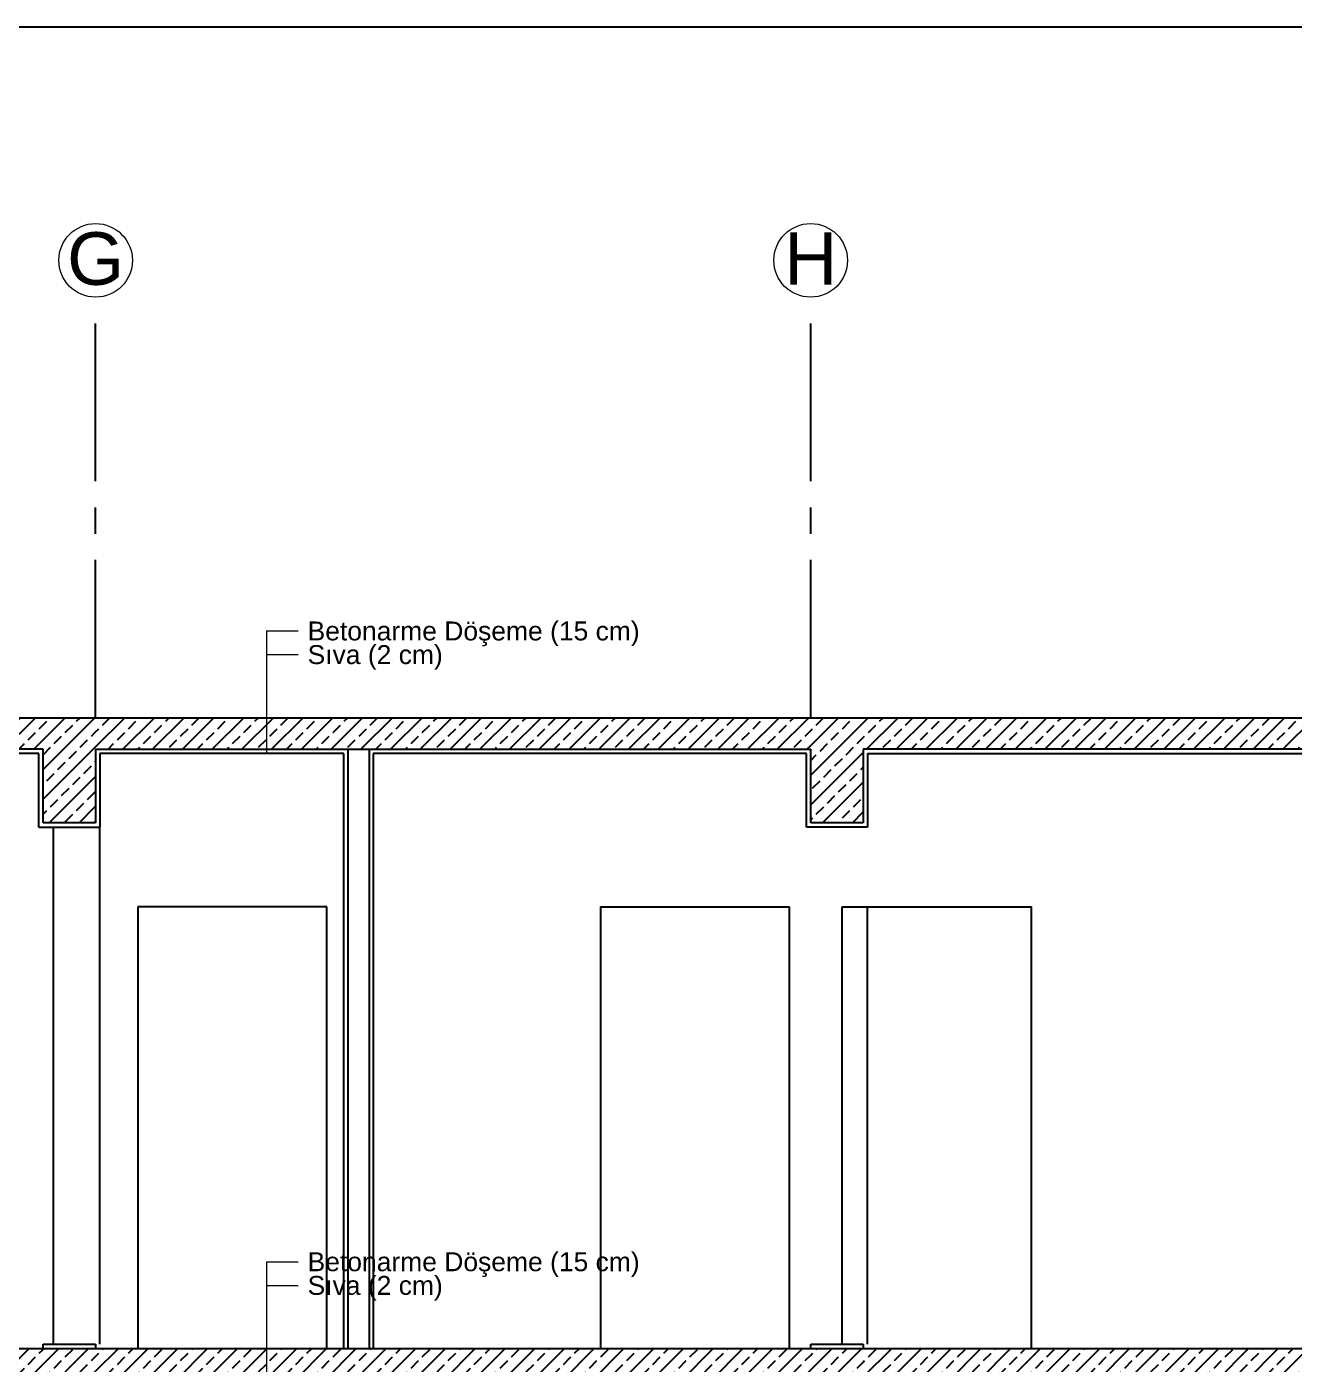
# Model space of a CAD drawing. Header units: millimetres. Extents: x 2232 to 85269, y -3593 to 5869.
# Drawn here: x 77378 to 77981, y 5233 to 5869 of the extents above; entities that cross this region are included whole.
import ezdxf

# ---------------------------------------------------------------- set-up
doc = ezdxf.new("R2010")
doc.units = ezdxf.units.MM
doc.linetypes.add('CENTER2', pattern=[112.5, 75, -12.5, 12.5, -12.5])
doc.linetypes.add('DASHDOT2', pattern=[12.7, 6.35, -3.175, 0, -3.175])
doc.layers.add('aks', color=251, linetype='DASHDOT2', lineweight=35)
doc.layers.add('Standart', color=7, linetype='Continuous')
doc.styles.add('arial_1_18', font='arial.ttf', dxfattribs={"height": 0.2})
pattern_1 = [(45, (0, 0), (-7.071068, 7.071068), []), (45, (7.071, 0), (-7.071068, 7.071068), [5, -2.5])]

# ---------------------------------------------------------------- blocks, each defined once
blk = doc.blocks.new('IDE936Entity11006')
at = {"layer": 'Standart', "color": 173, "linetype": 'Continuous', "lineweight": 5}
for points in [[(1541.29, 1391.25), (1541.29, 1333)], [(1541.29, 1391.25), (1556.29, 1391.25)], [(1541.29, 1380), (1556.29, 1380)]]:
    blk.add_lwpolyline(points, dxfattribs=at)
at = {"layer": 'Standart', "color": 173, "linetype": 'Continuous', "lineweight": 5, "style": 'arial_1_18'}
for s, p in [('Betonarme Döşeme (15 cm)', (1560.79, 1386.75)), ('Sıva (2 cm)', (1560.79, 1375.5))]:
    blk.add_text(s, height=9, dxfattribs=at).set_placement(p)
blk = doc.blocks.new('IDE936Entity11014')
at = {"layer": 'Standart', "color": 173, "linetype": 'Continuous', "lineweight": 5}
for points in [[(1541.29, 1091.25), (1541.29, 1033)], [(1541.29, 1091.25), (1556.29, 1091.25)], [(1541.29, 1080), (1556.29, 1080)]]:
    blk.add_lwpolyline(points, dxfattribs=at)
at = {"layer": 'Standart', "color": 173, "linetype": 'Continuous', "lineweight": 5, "style": 'arial_1_18'}
for s, p in [('Betonarme Döşeme (15 cm)', (1560.79, 1086.75)), ('Sıva (2 cm)', (1560.79, 1075.5))]:
    blk.add_text(s, height=9, dxfattribs=at).set_placement(p)
blk = doc.blocks.new('IDE936Entity11042')
at = {"layer": 'Standart', "linetype": 'Continuous', "lineweight": -3}
h = blk.add_hatch(dxfattribs=at)
h.set_pattern_fill('ANSI33', color=171, scale=40, style=0)
h.set_pattern_definition(pattern_1)
h.paths.add_polyline_path([(2440, 1335), (1825, 1335), (1825, 1350), (2440, 1350)])
blk = doc.blocks.new('IDE936Entity11043')
at = {"layer": 'Standart', "linetype": 'Continuous', "lineweight": -3}
h = blk.add_hatch(dxfattribs=at)
h.set_pattern_fill('ANSI33', color=171, scale=40, style=0)
h.set_pattern_definition(pattern_1)
h.paths.add_polyline_path([(1800, 1335), (1460, 1335), (1460, 1350), (1800, 1350)])
blk = doc.blocks.new('IDE936Entity11044')
at = {"layer": 'Standart', "linetype": 'Continuous', "lineweight": -3}
h = blk.add_hatch(dxfattribs=at)
h.set_pattern_fill('ANSI33', color=171, scale=40, style=0)
h.set_pattern_definition(pattern_1)
h.paths.add_polyline_path([(1435, 1335), (1000, 1335), (1000, 1350), (1435, 1350)])
blk = doc.blocks.new('IDE936Entity11050')
at = {"layer": 'Standart', "linetype": 'Continuous', "lineweight": -3}
h = blk.add_hatch(dxfattribs=at)
h.set_pattern_fill('ANSI33', color=171, scale=40, style=0)
h.set_pattern_definition(pattern_1)
h.paths.add_polyline_path([(1460, 1300), (1435, 1300), (1435, 1350), (1460, 1350)])
blk = doc.blocks.new('IDE936Entity11051')
at = {"layer": 'Standart', "linetype": 'Continuous', "lineweight": -3}
h = blk.add_hatch(dxfattribs=at)
h.set_pattern_fill('ANSI33', color=171, scale=40, style=0)
h.set_pattern_definition(pattern_1)
h.paths.add_polyline_path([(1825, 1300), (1800, 1300), (1800, 1350), (1825, 1350)])
blk = doc.blocks.new('IDE936Entity11058')
at = {"layer": 'Standart', "linetype": 'Continuous', "lineweight": -3}
h = blk.add_hatch(dxfattribs=at)
h.set_pattern_fill('ANSI33', color=171, scale=40, style=0)
h.set_pattern_definition(pattern_1)
h.paths.add_polyline_path([(2440, 1035), (1825, 1035), (1825, 1050), (2440, 1050)])
blk = doc.blocks.new('IDE936Entity11059')
at = {"layer": 'Standart', "linetype": 'Continuous', "lineweight": -3}
h = blk.add_hatch(dxfattribs=at)
h.set_pattern_fill('ANSI33', color=171, scale=40, style=0)
h.set_pattern_definition(pattern_1)
h.paths.add_polyline_path([(1800, 1035), (1460, 1035), (1460, 1050), (1800, 1050)])
blk = doc.blocks.new('IDE936Entity11060')
at = {"layer": 'Standart', "linetype": 'Continuous', "lineweight": -3}
h = blk.add_hatch(dxfattribs=at)
h.set_pattern_fill('ANSI33', color=171, scale=40, style=0)
h.set_pattern_definition(pattern_1)
h.paths.add_polyline_path([(1435, 1035), (1000, 1035), (1000, 1050), (1435, 1050)])
blk = doc.blocks.new('IDE936Entity11066')
at = {"layer": 'Standart', "linetype": 'Continuous', "lineweight": -3}
h = blk.add_hatch(dxfattribs=at)
h.set_pattern_fill('ANSI33', color=171, scale=40, style=0)
h.set_pattern_definition(pattern_1)
h.paths.add_polyline_path([(1460, 1000), (1435, 1000), (1435, 1050), (1460, 1050)])
blk = doc.blocks.new('IDE936Entity11067')
at = {"layer": 'Standart', "linetype": 'Continuous', "lineweight": -3}
h = blk.add_hatch(dxfattribs=at)
h.set_pattern_fill('ANSI33', color=171, scale=40, style=0)
h.set_pattern_definition(pattern_1)
h.paths.add_polyline_path([(1825, 1000), (1800, 1000), (1800, 1050), (1825, 1050)])
blk = doc.blocks.new('IDE936Entity11121')
at = {"layer": 'Standart', "color": 159, "linetype": 'Continuous', "lineweight": -3}
blk.add_lwpolyline([(1827, 1052), (1827, 1260.05)], dxfattribs=at)
blk = doc.blocks.new('IDE936Entity11130')
at = {"layer": 'Standart', "color": 159, "linetype": 'Continuous', "lineweight": -3}
blk.add_lwpolyline([(1462, 1052), (1462, 1298)], dxfattribs=at)
blk = doc.blocks.new('IDE936Entity11134')
at = {"layer": 'Standart', "color": 159, "linetype": 'Continuous', "lineweight": -3}
blk.add_lwpolyline([(1480, 1260.05), (1480, 1050.05)], dxfattribs=at)
blk = doc.blocks.new('IDE936Entity11135')
at = {"layer": 'Standart', "color": 159, "linetype": 'Continuous', "lineweight": -3}
blk.add_lwpolyline([(1570, 1050.05), (1570, 1260.05)], dxfattribs=at)
blk = doc.blocks.new('IDE936Entity11136')
at = {"layer": 'Standart', "color": 159, "linetype": 'Continuous', "lineweight": -3}
blk.add_lwpolyline([(1570, 1260.05), (1480, 1260.05)], dxfattribs=at)
blk = doc.blocks.new('IDE936Entity11137')
at = {"layer": 'Standart', "color": 159, "linetype": 'Continuous', "lineweight": -3}
blk.add_lwpolyline([(1815, 1052), (1815, 1260.05)], dxfattribs=at)
blk = doc.blocks.new('IDE936Entity11138')
at = {"layer": 'Standart', "color": 159, "linetype": 'Continuous', "lineweight": -3}
blk.add_lwpolyline([(1905, 1050.05), (1905, 1260.05)], dxfattribs=at)
blk = doc.blocks.new('IDE936Entity11139')
at = {"layer": 'Standart', "color": 159, "linetype": 'Continuous', "lineweight": -3}
blk.add_lwpolyline([(1700, 1260.05), (1700, 1050.05)], dxfattribs=at)
blk = doc.blocks.new('IDE936Entity11140')
at = {"layer": 'Standart', "color": 159, "linetype": 'Continuous', "lineweight": -3}
blk.add_lwpolyline([(1790, 1050.05), (1790, 1260.05)], dxfattribs=at)
blk = doc.blocks.new('IDE936Entity11142')
at = {"layer": 'Standart', "color": 159, "linetype": 'Continuous', "lineweight": -3}
blk.add_lwpolyline([(1815, 1260.05), (1827, 1260.05)], dxfattribs=at)
blk = doc.blocks.new('IDE936Entity11143')
at = {"layer": 'Standart', "color": 159, "linetype": 'Continuous', "lineweight": -3}
blk.add_lwpolyline([(1700, 1260.05), (1790, 1260.05)], dxfattribs=at)
blk = doc.blocks.new('IDE936Entity11144')
at = {"layer": 'Standart', "color": 159, "linetype": 'Continuous', "lineweight": -3}
blk.add_lwpolyline([(1440, 1052), (1440, 1298)], dxfattribs=at)
blk = doc.blocks.new('IDE936Entity11271')
at = {"layer": 'Standart', "color": 159, "linetype": 'Continuous', "lineweight": -3}
blk.add_lwpolyline([(2440, 1335), (1825, 1335)], dxfattribs=at)
blk = doc.blocks.new('IDE936Entity11272')
at = {"layer": 'Standart', "color": 159, "linetype": 'Continuous', "lineweight": -3}
blk.add_lwpolyline([(1460, 1335), (1580, 1335)], dxfattribs=at)
blk = doc.blocks.new('IDE936Entity11273')
at = {"layer": 'Standart', "color": 159, "linetype": 'Continuous', "lineweight": -3}
blk.add_lwpolyline([(1580, 1335), (1590, 1335)], dxfattribs=at)
blk = doc.blocks.new('IDE936Entity11274')
at = {"layer": 'Standart', "color": 159, "linetype": 'Continuous', "lineweight": -3}
blk.add_lwpolyline([(1590, 1335), (1800, 1335)], dxfattribs=at)
blk = doc.blocks.new('IDE936Entity11275')
at = {"layer": 'Standart', "color": 159, "linetype": 'Continuous', "lineweight": -3}
blk.add_lwpolyline([(1435, 1335), (1000, 1335)], dxfattribs=at)
blk = doc.blocks.new('IDE936Entity11277')
at = {"layer": 'Standart', "color": 159, "linetype": 'Continuous', "lineweight": -3}
blk.add_lwpolyline([(-30, 1350), (3260, 1350)], dxfattribs=at)
blk = doc.blocks.new('IDE936Entity11287')
at = {"layer": 'Standart', "color": 159, "linetype": 'Continuous', "lineweight": -3}
blk.add_lwpolyline([(1435, 1300), (1435, 1335)], dxfattribs=at)
blk = doc.blocks.new('IDE936Entity11288')
at = {"layer": 'Standart', "color": 159, "linetype": 'Continuous', "lineweight": -3}
blk.add_lwpolyline([(1460, 1300), (1435, 1300)], dxfattribs=at)
blk = doc.blocks.new('IDE936Entity11289')
at = {"layer": 'Standart', "color": 159, "linetype": 'Continuous', "lineweight": -3}
blk.add_lwpolyline([(1800, 1300), (1800, 1335)], dxfattribs=at)
blk = doc.blocks.new('IDE936Entity11290')
at = {"layer": 'Standart', "color": 159, "linetype": 'Continuous', "lineweight": -3}
blk.add_lwpolyline([(1825, 1300), (1800, 1300)], dxfattribs=at)
blk = doc.blocks.new('IDE936Entity11307')
at = {"layer": 'Standart', "color": 159, "linetype": 'Continuous', "lineweight": -3}
blk.add_lwpolyline([(1825, 1050.05), (1905, 1050.05)], dxfattribs=at)
blk = doc.blocks.new('IDE936Entity11312')
at = {"layer": 'Standart', "color": 159, "linetype": 'Continuous', "lineweight": -3}
blk.add_lwpolyline([(1460, 1050), (1480, 1050.05)], dxfattribs=at)
blk = doc.blocks.new('IDE936Entity11313')
at = {"layer": 'Standart', "color": 159, "linetype": 'Continuous', "lineweight": -3}
blk.add_lwpolyline([(1580, 1050), (1590, 1050)], dxfattribs=at)
blk = doc.blocks.new('IDE936Entity11314')
at = {"layer": 'Standart', "color": 159, "linetype": 'Continuous', "lineweight": -3}
blk.add_lwpolyline([(1590, 1050), (1592, 1050.05)], dxfattribs=at)
blk = doc.blocks.new('IDE936Entity11315')
at = {"layer": 'Standart', "color": 159, "linetype": 'Continuous', "lineweight": -3}
blk.add_lwpolyline([(1800, 1050.05), (1825, 1050.05)], dxfattribs=at)
blk = doc.blocks.new('IDE936Entity11318')
at = {"layer": 'Standart', "color": 159, "linetype": 'Continuous', "lineweight": -3}
blk.add_lwpolyline([(1435, 1050), (1460, 1050)], dxfattribs=at)
blk = doc.blocks.new('IDE936Entity11492')
at = {"layer": 'Standart', "color": 159, "linetype": 'Continuous', "lineweight": -3}
blk.add_lwpolyline([(1825, 1335), (1825, 1300)], dxfattribs=at)
blk = doc.blocks.new('IDE936Entity11493')
at = {"layer": 'Standart', "color": 159, "linetype": 'Continuous', "lineweight": -3}
blk.add_lwpolyline([(1460, 1335), (1460, 1300)], dxfattribs=at)
blk = doc.blocks.new('IDE936Entity11535')
at = {"layer": 'Standart', "color": 166, "linetype": 'Continuous', "lineweight": -3}
blk.add_lwpolyline([(1580, 1050), (1580, 1335)], dxfattribs=at)
blk = doc.blocks.new('IDE936Entity11536')
at = {"layer": 'Standart', "color": 166, "linetype": 'Continuous', "lineweight": -3}
blk.add_lwpolyline([(1590, 1335), (1590, 1050)], dxfattribs=at)
blk = doc.blocks.new('IDE936Entity11566')
at = {"layer": 'Standart', "color": 11, "linetype": 'Continuous', "lineweight": -3}
blk.add_lwpolyline([(1827, 1333), (2090, 1333)], dxfattribs=at)
blk = doc.blocks.new('IDE936Entity11567')
at = {"layer": 'Standart', "color": 11, "linetype": 'Continuous', "lineweight": -3}
blk.add_lwpolyline([(1827, 1333), (1827, 1298)], dxfattribs=at)
blk = doc.blocks.new('IDE936Entity11568')
at = {"layer": 'Standart', "color": 11, "linetype": 'Continuous', "lineweight": -3}
blk.add_lwpolyline([(1827, 1298), (1798, 1298)], dxfattribs=at)
blk = doc.blocks.new('IDE936Entity11569')
at = {"layer": 'Standart', "color": 11, "linetype": 'Continuous', "lineweight": -3}
blk.add_lwpolyline([(1798, 1298), (1798, 1333)], dxfattribs=at)
blk = doc.blocks.new('IDE936Entity11570')
at = {"layer": 'Standart', "color": 11, "linetype": 'Continuous', "lineweight": -3}
blk.add_lwpolyline([(1798, 1333), (1592, 1333)], dxfattribs=at)
blk = doc.blocks.new('IDE936Entity11571')
at = {"layer": 'Standart', "color": 11, "linetype": 'Continuous', "lineweight": -3}
blk.add_lwpolyline([(1592, 1333), (1592, 1050.05)], dxfattribs=at)
blk = doc.blocks.new('IDE936Entity11574')
at = {"layer": 'Standart', "color": 11, "linetype": 'Continuous', "lineweight": -3}
blk.add_lwpolyline([(1578, 1050.05), (1578, 1333)], dxfattribs=at)
blk = doc.blocks.new('IDE936Entity11575')
at = {"layer": 'Standart', "color": 11, "linetype": 'Continuous', "lineweight": -3}
blk.add_lwpolyline([(1578, 1333), (1462, 1333)], dxfattribs=at)
blk = doc.blocks.new('IDE936Entity11576')
at = {"layer": 'Standart', "color": 11, "linetype": 'Continuous', "lineweight": -3}
blk.add_lwpolyline([(1462, 1333), (1462, 1298)], dxfattribs=at)
blk = doc.blocks.new('IDE936Entity11577')
at = {"layer": 'Standart', "color": 11, "linetype": 'Continuous', "lineweight": -3}
blk.add_lwpolyline([(1433, 1298), (1440, 1298)], dxfattribs=at)
blk = doc.blocks.new('IDE936Entity11578')
at = {"layer": 'Standart', "color": 11, "linetype": 'Continuous', "lineweight": -3}
blk.add_lwpolyline([(1433, 1298), (1433, 1333)], dxfattribs=at)
blk = doc.blocks.new('IDE936Entity11579')
at = {"layer": 'Standart', "color": 11, "linetype": 'Continuous', "lineweight": -3}
blk.add_lwpolyline([(1433, 1333), (1002, 1333)], dxfattribs=at)
blk = doc.blocks.new('IDE936Entity11595')
at = {"layer": 'Standart', "color": 11, "linetype": 'Continuous', "lineweight": -3}
blk.add_lwpolyline([(1800, 1050.05), (1800, 1052)], dxfattribs=at)
blk = doc.blocks.new('IDE936Entity11596')
at = {"layer": 'Standart', "color": 11, "linetype": 'Continuous', "lineweight": -3}
blk.add_lwpolyline([(1800, 1052), (1815, 1052)], dxfattribs=at)
blk = doc.blocks.new('IDE936Entity11597')
at = {"layer": 'Standart', "color": 11, "linetype": 'Continuous', "lineweight": -3}
blk.add_lwpolyline([(1825, 1052), (1825, 1050.05)], dxfattribs=at)
blk = doc.blocks.new('IDE936Entity11598')
at = {"layer": 'Standart', "color": 11, "linetype": 'Continuous', "lineweight": -3}
blk.add_lwpolyline([(1435, 1050), (1435, 1052)], dxfattribs=at)
blk = doc.blocks.new('IDE936Entity11599')
at = {"layer": 'Standart', "color": 11, "linetype": 'Continuous', "lineweight": -3}
blk.add_lwpolyline([(1435, 1052), (1440, 1052)], dxfattribs=at)
blk = doc.blocks.new('IDE936Entity11600')
at = {"layer": 'Standart', "color": 11, "linetype": 'Continuous', "lineweight": -3}
blk.add_lwpolyline([(1460, 1052), (1460, 1050)], dxfattribs=at)
blk = doc.blocks.new('IDE936Entity11811')
at = {"layer": 'Standart', "color": 159, "linetype": 'Continuous', "lineweight": -3}
blk.add_lwpolyline([(1827, 1260.05), (1905, 1260.05)], dxfattribs=at)
blk = doc.blocks.new('IDE936Entity11820')
at = {"layer": 'Standart', "color": 159, "linetype": 'Continuous', "lineweight": -3}
blk.add_lwpolyline([(1905, 1050.05), (2090, 1050)], dxfattribs=at)
blk = doc.blocks.new('IDE936Entity11825')
at = {"layer": 'Standart', "color": 159, "linetype": 'Continuous', "lineweight": -3}
blk.add_lwpolyline([(1480, 1050.05), (1570, 1050.05)], dxfattribs=at)
blk = doc.blocks.new('IDE936Entity11826')
at = {"layer": 'Standart', "color": 159, "linetype": 'Continuous', "lineweight": -3}
blk.add_lwpolyline([(1570, 1050.05), (1578, 1050.05)], dxfattribs=at)
blk = doc.blocks.new('IDE936Entity11827')
at = {"layer": 'Standart', "color": 159, "linetype": 'Continuous', "lineweight": -3}
blk.add_lwpolyline([(1578, 1050.05), (1580, 1050)], dxfattribs=at)
blk = doc.blocks.new('IDE936Entity11828')
at = {"layer": 'Standart', "color": 159, "linetype": 'Continuous', "lineweight": -3}
blk.add_lwpolyline([(1592, 1050.05), (1700, 1050.05)], dxfattribs=at)
blk = doc.blocks.new('IDE936Entity11829')
at = {"layer": 'Standart', "color": 159, "linetype": 'Continuous', "lineweight": -3}
blk.add_lwpolyline([(1700, 1050.05), (1790, 1050.05)], dxfattribs=at)
blk = doc.blocks.new('IDE936Entity11830')
at = {"layer": 'Standart', "color": 159, "linetype": 'Continuous', "lineweight": -3}
blk.add_lwpolyline([(1790, 1050.05), (1800, 1050.05)], dxfattribs=at)
blk = doc.blocks.new('IDE936Entity11832')
at = {"layer": 'Standart', "color": 159, "linetype": 'Continuous', "lineweight": -3}
blk.add_lwpolyline([(1120, 1050.05), (1435, 1050)], dxfattribs=at)
blk = doc.blocks.new('IDE936Entity11898')
at = {"layer": 'Standart', "color": 11, "linetype": 'Continuous', "lineweight": -3}
blk.add_lwpolyline([(1440, 1298), (1462, 1298)], dxfattribs=at)
blk = doc.blocks.new('IDE936Entity11900')
at = {"layer": 'Standart', "color": 11, "linetype": 'Continuous', "lineweight": -3}
blk.add_lwpolyline([(1815, 1052), (1825, 1052)], dxfattribs=at)
blk = doc.blocks.new('IDE936Entity11901')
at = {"layer": 'Standart', "color": 11, "linetype": 'Continuous', "lineweight": -3}
blk.add_lwpolyline([(1440, 1052), (1460, 1052)], dxfattribs=at)
blk = doc.blocks.new('IDE612Entity5239')
at = {"layer": 'aks', "color": 30, "linetype": 'Continuous', "lineweight": 5}
blk.add_circle((1800, 2875.5), 17.5, dxfattribs=at)
blk = doc.blocks.new('IDE612Entity5240')
at = {"layer": 'aks', "color": 1, "linetype": 'Continuous', "lineweight": 5, "style": 'arial_1_18'}
blk.add_text('H', height=25, dxfattribs=at).set_placement((1787.4, 2863.87))
blk = doc.blocks.new('IDE612Entity5246')
at = {"layer": 'aks', "color": 30, "linetype": 'Continuous', "lineweight": 5}
blk.add_circle((1460, 2875.5), 17.5, dxfattribs=at)
blk = doc.blocks.new('IDE612Entity5247')
at = {"layer": 'aks', "color": 1, "linetype": 'Continuous', "lineweight": 5, "style": 'arial_1_18'}
blk.add_text('G', height=25, dxfattribs=at).set_placement((1446.43, 2863.87))

msp = doc.modelspace()

# ---------------------------------------------------------------- linework, layer by layer
msp.add_line((3332.36, 5868.75), (79990.7, 5868.75))
at = {"layer": 'aks', "color": 251, "linetype": 'CENTER2', "lineweight": -3}
for points in [[(77410.79, 5540.14), (77410.79, 5740.14)], [(77750.79, 5540.14), (77750.79, 5740.14)]]:
    msp.add_lwpolyline(points, dxfattribs=at)

# ---------------------------------------------------------------- block references
at = {"layer": 'aks'}
for name in ['IDE612Entity5246', 'IDE612Entity5247', 'IDE612Entity5239', 'IDE612Entity5240']:
    msp.add_blockref(name, (75950.79, 2882.14), dxfattribs=at)
at = {"layer": 'Standart'}
for name in ['IDE936Entity11006', 'IDE936Entity11277', 'IDE936Entity11044', 'IDE936Entity11050', 'IDE936Entity11043', 'IDE936Entity11051', 'IDE936Entity11042', 'IDE936Entity11275', 'IDE936Entity11579', 'IDE936Entity11578', 'IDE936Entity11287', 'IDE936Entity11272', 'IDE936Entity11493', 'IDE936Entity11575', 'IDE936Entity11576', 'IDE936Entity11574', 'IDE936Entity11273', 'IDE936Entity11535', 'IDE936Entity11274', 'IDE936Entity11536', 'IDE936Entity11570', 'IDE936Entity11571', 'IDE936Entity11569', 'IDE936Entity11289', 'IDE936Entity11271', 'IDE936Entity11492', 'IDE936Entity11566', 'IDE936Entity11567', 'IDE936Entity11288', 'IDE936Entity11290', 'IDE936Entity11577', 'IDE936Entity11144', 'IDE936Entity11898', 'IDE936Entity11130', 'IDE936Entity11568', 'IDE936Entity11134', 'IDE936Entity11136', 'IDE936Entity11135', 'IDE936Entity11139', 'IDE936Entity11143', 'IDE936Entity11140', 'IDE936Entity11137', 'IDE936Entity11142', 'IDE936Entity11121', 'IDE936Entity11811', 'IDE936Entity11138', 'IDE936Entity11014', 'IDE936Entity11598', 'IDE936Entity11599', 'IDE936Entity11901', 'IDE936Entity11600', 'IDE936Entity11595', 'IDE936Entity11596', 'IDE936Entity11900', 'IDE936Entity11597', 'IDE936Entity11060', 'IDE936Entity11832', 'IDE936Entity11066', 'IDE936Entity11318', 'IDE936Entity11312', 'IDE936Entity11059', 'IDE936Entity11825', 'IDE936Entity11826', 'IDE936Entity11827', 'IDE936Entity11313', 'IDE936Entity11314', 'IDE936Entity11828', 'IDE936Entity11829', 'IDE936Entity11830', 'IDE936Entity11315', 'IDE936Entity11067', 'IDE936Entity11307', 'IDE936Entity11058', 'IDE936Entity11820']:
    msp.add_blockref(name, (75950.79, 4190.14), dxfattribs=at)

doc.saveas('drawing.dxf')
